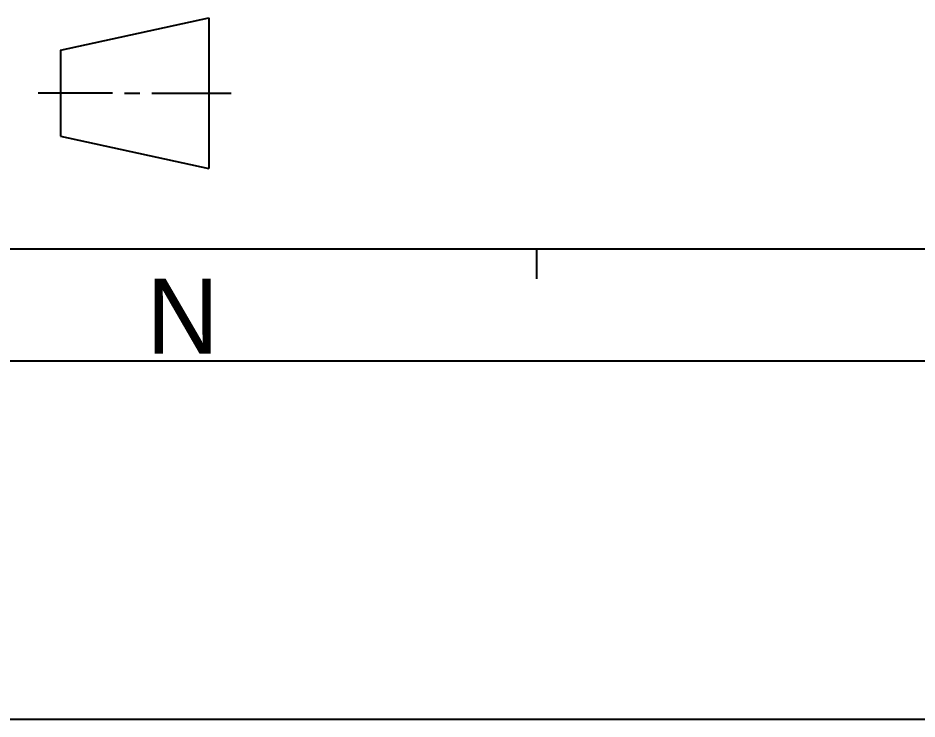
# Model space of a CAD drawing. Header units: millimetres. Extents: x 0 to 841, y 0 to 594.
# Drawn here: x 719.3 to 779.2, y 0 to 46.8 of the extents above; entities that cross this region are included whole.
import ezdxf

# ---------------------------------------------------------------- set-up
doc = ezdxf.new("R2010")
doc.units = ezdxf.units.MM
doc.header["$LTSCALE"] = 46.255
doc.layers.get('0').update_dxf_attribs({"linetype": 'CONTINUOUS'})
doc.styles.add('TEXTSTYLE_2', font='txt')

msp = doc.modelspace()

# ---------------------------------------------------------------- linework, layer by layer
at = {"color": 7, "linetype": 'CONTINUOUS'}
for p, q in [((722.116, 44.628), (731.995, 46.785)), ((731.995, 46.785), (731.995, 36.738)), ((722.116, 44.628), (722.116, 38.895)), ((725.579, 41.762), (720.616, 41.762)), ((726.376, 41.762), (727.405, 41.762)), ((728.202, 41.762), (733.495, 41.762)), ((722.116, 38.895), (731.995, 36.738)), ((25.842, 31.385), (809.342, 31.385)), ((753.842, 31.385), (753.842, 29.385)), ((819.342, 23.885), (16.342, 23.885)), ((0, 0), (841, 0))]:
    msp.add_line(p, q, dxfattribs=at)

# ---------------------------------------------------------------- texts
at = {"color": 7, "linetype": 'CONTINUOUS', "insert": (727.842, 29.385), "char_height": 5, "width": 5, "attachment_point": 1, "line_spacing_factor": 0.9, "style": 'TEXTSTYLE_2'}
msp.add_mtext('N', dxfattribs=at)

doc.saveas('drawing.dxf')
